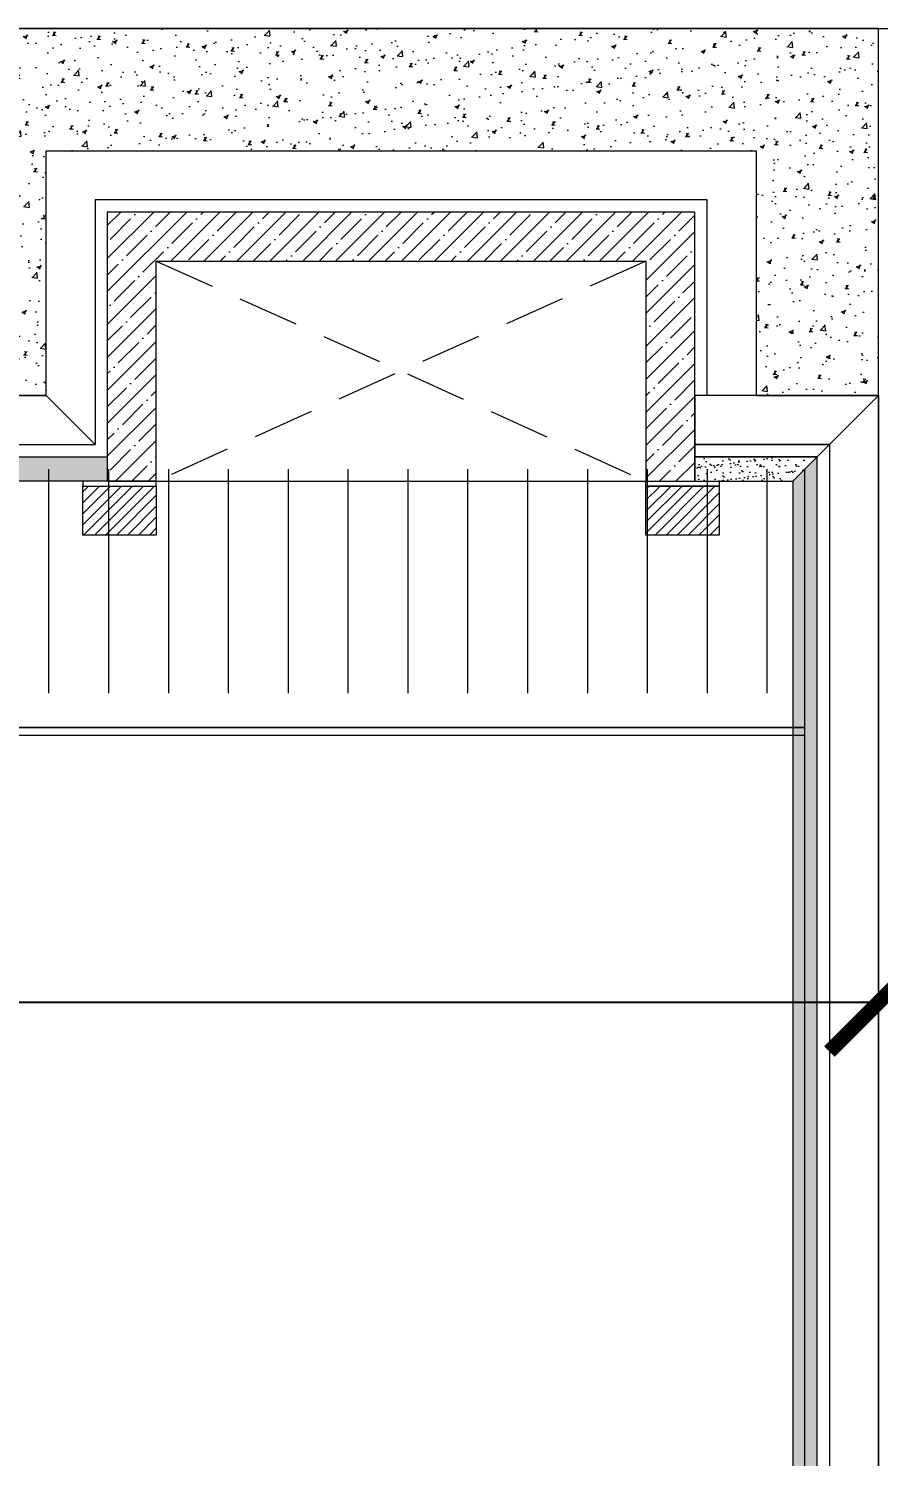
# Model space of a CAD drawing. Header units: millimetres. Extents: x -18512 to 101824, y -95768 to 52898.
# Drawn here: x 18041 to 18388, y -84331 to -83747 of the extents above; entities that cross this region are included whole.
import ezdxf

# ---------------------------------------------------------------- set-up
doc = ezdxf.new("R2010")
doc.units = ezdxf.units.MM
doc.header["$LTSCALE"] = 25
doc.header["$PDMODE"] = 3
doc.linetypes.add('Dash 2mm', pattern=[3, 2, -1])
doc.layers.get('0').update_dxf_attribs({"color": 254, "lineweight": 0})
doc.layers.get('Defpoints').update_dxf_attribs({"lineweight": 0})
for name, color, linetype, lineweight in [('A-DETL', 7, 'Continuous', 5), ('Dim-in', 5, 'Continuous', 9), ('hatch', 252, 'Continuous', 0), ('I-FLR-TILE', 253, 'Continuous', 9), ('I-WALL', 2, 'Continuous', 9)]:
    doc.layers.add(name, color=color, linetype=linetype, lineweight=lineweight)
doc.styles.add('ROMANS', font='ROMANS.shx', dxfattribs={"width": 0.75})
doc.dimstyles.new('1-50 INTERNAL', dxfattribs={"dimtxt": 100, "dimasz": 40, "dimexe": 40, "dimexo": 20, "dimgap": 50, "dimtad": 0, "dimdec": 0, "dimzin": 0, "dimdsep": 46, "dimtxsty": 'ROMANS', "dimblk": 'ARCHTICK', "dimcen": 0, "dimdle": 25, "dimclrd": 8, "dimclre": 8, "dimclrt": 3, "dimadec": 0, "dimazin": 0, "dimtfac": 1, "dimtdec": 0, "dimtmove": 1, "dimatfit": 3, "dimfxl": 1, "dimtolj": 1, "dimtzin": 0, "dimarcsym": 0})
pattern_1 = [(37.5, (15109.0198, -8529.0016), (-0.16000313, 4.89413237), [0, -3.8608, 0, -4.318, 0, -4.1275]), (7.5, (15109.02, -8529.0016), (4.49523283, 7.168251), [0, -2.0828, 0, -3.4798, 0, -1.3335]), (327.5, (15105.8956, -8529.0016), (7.9099237, 0.01437185), [0, -1.27, 0, -4.572, 0, -5.969]), (317.5, (15105.8956, -8529.0016), (7.6355645, 2.22929323), [0, -0.635, 0, -2.9972, 0, -3.429])]
pattern_2 = [(45, (15109.0198, -8529.0016), (-2.24506403, 2.24506403), [])]

# ---------------------------------------------------------------- blocks, each defined once
blk = doc.blocks.new('_ArchTick')
at = {"color": 0, "linetype": 'ByBlock', "const_width": 0.15}
blk.add_lwpolyline([(-0.5, -0.5), (0.5, 0.5)], dxfattribs=at)
blk = doc.blocks.new('*D347')
at = {"layer": 'Defpoints', "color": 0, "ltscale": 25, "transparency": 16777216}
for p in [(15988.09, -83897.35), (18388.09, -83926.97), (15988.09, -84145.38)]:
    blk.add_point(p, dxfattribs=at)
at = {"layer": 'Dim-in', "color": 8, "ltscale": 25, "transparency": 16777216}
for p, q in [((15988.09, -83917.35), (15988.09, -84185.38)), ((18388.09, -83946.97), (18388.09, -84185.38))]:
    blk.add_line(p, q, dxfattribs=at)
at = {"layer": 'Dim-in', "color": 8, "lineweight": -2, "ltscale": 25, "transparency": 16777216}
for p, q in [((15963.09, -84145.38), (17005.95, -84145.38)), ((18413.09, -84145.38), (17370.24, -84145.38))]:
    blk.add_line(p, q, dxfattribs=at)
at = {"layer": 'Dim-in', "color": 8, "lineweight": -2, "ltscale": 25, "transparency": 16777216, "xscale": 40, "yscale": 40, "zscale": 40, "rotation": 180}
blk.add_blockref('_ArchTick', (15988.09, -84145.38), dxfattribs=at)
at = {"layer": 'Dim-in', "color": 8, "lineweight": -2, "ltscale": 25, "transparency": 16777216, "xscale": 40, "yscale": 40, "zscale": 40}
blk.add_blockref('_ArchTick', (18388.09, -84145.38), dxfattribs=at)
at = {"layer": 'Dim-in', "color": 3, "ltscale": 25, "transparency": 16777216, "insert": (17188.09, -84145.38), "char_height": 100, "attachment_point": 5, "style": 'ROMANS'}
blk.add_mtext('\\A1;2400', dxfattribs=at)
blk = doc.blocks.new('*D348')
at = {"layer": 'Defpoints', "color": 0, "ltscale": 25, "transparency": 16777216}
for p in [(17998.09, -83897.35), (17770.64, -85447.35), (18388.09, -85447.35)]:
    blk.add_point(p, dxfattribs=at)
at = {"layer": 'Dim-in', "color": 8, "lineweight": -2, "ltscale": 25, "transparency": 16777216}
for p, q in [((17770.64, -83872.35), (17770.64, -84495.57)), ((17770.64, -85472.35), (17770.64, -84849.14))]:
    blk.add_line(p, q, dxfattribs=at)
at = {"layer": 'Dim-in', "color": 8, "linetype": 'Continuous', "lineweight": -2, "ltscale": 25, "transparency": 16777216}
for p, q in [((17978.09, -83897.35), (17730.64, -83897.35)), ((18368.09, -85447.35), (17730.64, -85447.35))]:
    blk.add_line(p, q, dxfattribs=at)
at = {"layer": 'Dim-in', "color": 8, "lineweight": -2, "ltscale": 25, "transparency": 16777216, "xscale": 40, "yscale": 40, "zscale": 40}
for p, rotation in [((17770.64, -83897.35), 90), ((17770.64, -85447.35), 270)]:
    blk.add_blockref('_ArchTick', p, dxfattribs=dict(at, rotation=rotation))
at = {"layer": 'Dim-in', "color": 3, "ltscale": 25, "transparency": 16777216, "insert": (17770.64, -84672.35), "char_height": 100, "attachment_point": 5, "rotation": 90, "style": 'ROMANS'}
blk.add_mtext('\\A1;1550', dxfattribs=at)

msp = doc.modelspace()

# ---------------------------------------------------------------- hatches: boundary and pattern name
at = {"layer": 'hatch', "lineweight": 5, "ltscale": 25}
h = msp.add_hatch(dxfattribs=at)
h.set_pattern_fill('AR-CONC', color=256, scale=0.1, style=0)
h.set_pattern_definition([(50, (15109.02, -8529.002), (18.218467, -1.5939086), [1.905, -20.955]), (355, (15109.02, -8529.002), (-3.5242826, 19.1056643), [1.524, -16.764]), (100.451, (15110.538, -8529.134), (14.69425, 17.5116688), [1.619, -17.809]), (46.1842, (15109.02, -8523.922), (27.107904, -4.204233), [2.8575, -31.4325]), (96.6356, (15111.28, -8524.272), (23.740423, 24.742556), [2.4285, -26.7135]), (351.184, (15109.02, -8523.922), (23.740461, 24.742512), [2.286, -25.146]), (21, (15111.56, -8525.192), (15.161488, -10.226552), [1.905, -20.955]), (326, (15111.56, -8525.192), (6.180203, 18.4187966), [1.524, -16.764]), (71.4514, (15112.823, -8526.044), (21.341649, 8.1922858), [1.619, -17.809]), (37.5, (15109.02, -8529.0016), (0.3088603, 8.4555039), [0, -16.5608, 0, -17.018, 0, -16.8275]), (7.5, (15109.02, -8529.002), (6.6819663, 10.0180575), [0, -9.7028, 0, -16.1798, 0, -6.4135]), (327.5, (15103.3556, -8529.0016), (13.5590595, -0.5728744), [0, -6.35, 0, -19.812, 0, -26.289]), (317.5, (15100.816, -8529.002), (14.8129181, 2.5426491), [0, -8.255, 0, -13.1572, 0, -18.669])])
h.paths.add_polyline_path([(18338.09, -83897.35), (18388.09, -83897.35), (18388.09, -83747.35), (17998.09, -83747.35), (17998.09, -83897.35), (18048.09, -83897.35), (18048.09, -83797.35), (18338.09, -83797.35)])
h = msp.add_hatch(dxfattribs=at)
h.set_pattern_fill('ANSI35', color=256, scale=1.5, style=0)
h.set_pattern_definition([(45, (15109.02, -8529.002), (-6.7351921, 6.7351921), []), (45, (15115.755, -8529.002), (-6.7351921, 6.7351921), [11.90625, -2.38125, 0, -2.38125])])
h.paths.add_polyline_path([(18073.09, -83932.35), (18093.09, -83932.35), (18093.09, -83842.35), (18293.09, -83842.35), (18293.09, -83932.35), (18313.09, -83932.35), (18313.09, -83822.35), (18073.09, -83822.35)])
at = {"layer": 'hatch', "lineweight": 9, "ltscale": 25}
h = msp.add_hatch(dxfattribs=at)
h.set_pattern_fill('AR-SAND', color=256, scale=0.1, style=0)
h.set_pattern_definition(pattern_1)
h.paths.add_polyline_path([(18073.09, -83932.35), (16023.09, -83932.35), (16013.09, -83922.35), (18073.09, -83922.35)])
h = msp.add_hatch(dxfattribs=at)
h.set_pattern_fill('AR-SAND', color=256, scale=0.1, style=0)
h.set_pattern_definition(pattern_1)
h.paths.add_polyline_path([(18313.09, -83932.35), (18353.09, -83932.35), (18363.09, -83922.35), (18313.09, -83922.35)])
h = msp.add_hatch(dxfattribs=at)
h.set_pattern_fill('AR-SAND', color=256, scale=0.1, style=0)
h.set_pattern_definition(pattern_1)
h.paths.add_polyline_path([(18353.09, -85412.35), (18363.09, -85422.35), (18363.09, -83922.35), (18353.09, -83932.35)])
at = {"layer": 'hatch', "lineweight": 5, "ltscale": 25}
h = msp.add_hatch(dxfattribs=at)
h.set_pattern_fill('ANSI31', color=256, style=0)
h.set_pattern_definition(pattern_2)
h.paths.add_polyline_path([(18093.09, -83954.35), (18063.09, -83954.35), (18063.09, -83934.35), (18093.09, -83934.35)])
h = msp.add_hatch(dxfattribs=at)
h.set_pattern_fill('ANSI31', color=256, style=0)
h.set_pattern_definition(pattern_2)
h.paths.add_polyline_path([(18323.09, -83954.35), (18293.09, -83954.35), (18293.09, -83934.35), (18323.09, -83934.35)])

# ---------------------------------------------------------------- linework, layer by layer
at = {"color": 252, "lineweight": 9}
for p, q in [((18049.26, -84018.95), (18049.26, -83927.35)), ((18073.71, -84018.95), (18073.71, -83927.35)), ((18098.17, -84018.95), (18098.17, -83927.35)), ((18122.62, -84018.95), (18122.62, -83927.35)), ((18147.07, -84018.95), (18147.07, -83927.35)), ((18171.53, -84018.95), (18171.53, -83927.35)), ((18195.98, -84018.95), (18195.98, -83927.35)), ((18220.43, -84018.95), (18220.43, -83927.35)), ((18244.88, -84018.95), (18244.88, -83927.35)), ((18269.34, -84018.95), (18269.34, -83927.35)), ((18293.79, -84018.95), (18293.79, -83927.35)), ((18318.24, -84018.95), (18318.24, -83927.35)), ((18342.69, -84018.95), (18342.69, -83927.35)), ((18358.09, -85417.35), (18358.09, -83927.35)), ((18358.09, -84032.94), (17899.64, -84032.94)), ((17899.64, -84032.94), (18358.09, -84032.94)), ((17899.64, -84036.12), (18358.09, -84036.12))]:
    msp.add_line(p, q, dxfattribs=at)
at = {"layer": 'A-DETL', "linetype": 'Dash 2mm', "ltscale": 0.5}
for points in [[(18293.09, -83842.35), (18093.09, -83932.35)], [(18093.09, -83842.35), (18293.09, -83932.35)]]:
    msp.add_lwpolyline(points, dxfattribs=at)
at = {"layer": 'I-FLR-TILE', "lineweight": 9}
for points in [[(18068.09, -83917.35), (18048.09, -83897.35), (18048.09, -83797.35), (18338.09, -83797.35), (18338.09, -83897.35), (18318.09, -83897.35), (18318.09, -83817.35), (18068.09, -83817.35), (18068.09, -83917.35)], [(18073.09, -83932.35), (18093.09, -83932.35), (18093.09, -83842.35), (18293.09, -83842.35), (18293.09, -83932.35), (18313.09, -83932.35), (18313.09, -83822.35), (18073.09, -83822.35), (18073.09, -83932.35), (18093.09, -83932.35)], [(18093.09, -83932.35), (18293.09, -83932.35)]]:
    msp.add_lwpolyline(points, dxfattribs=at)
for points in [[(18048.09, -83897.35), (15988.09, -83897.35), (16008.09, -83917.35), (18068.09, -83917.35)], [(18313.09, -83917.35), (18368.09, -83917.35), (18388.09, -83897.35), (18313.09, -83897.35)], [(18388.09, -83897.35), (18368.09, -83917.35), (18368.09, -85427.35), (18388.09, -85447.35)], [(18313.09, -83922.35), (18363.09, -83922.35), (18368.09, -83917.35), (18313.09, -83917.35)], [(18073.09, -83932.35), (16023.09, -83932.35), (16013.09, -83922.35), (18073.09, -83922.35)], [(18313.09, -83932.35), (18353.09, -83932.35), (18363.09, -83922.35), (18313.09, -83922.35)], [(18353.09, -85412.35), (18363.09, -85422.35), (18363.09, -83922.35), (18353.09, -83932.35)], [(18063.09, -83934.35), (18093.09, -83934.35), (18093.09, -83932.35), (18063.09, -83932.35)], [(18323.09, -83934.35), (18293.09, -83934.35), (18293.09, -83932.35), (18323.09, -83932.35)], [(18323.09, -83954.35), (18293.09, -83954.35), (18293.09, -83934.35), (18323.09, -83934.35)]]:
    msp.add_lwpolyline(points, close=True, dxfattribs=at)
at = {"layer": 'I-FLR-TILE', "lineweight": 13}
msp.add_lwpolyline([(18093.09, -83954.35), (18063.09, -83954.35), (18063.09, -83934.35), (18093.09, -83934.35)], close=True, dxfattribs=at)
at = {"layer": 'I-WALL'}
msp.add_line((16208.09, -83747.35), (19248.42, -83747.35), dxfattribs=at)
for points in [[(18338.09, -83897.35), (18388.09, -83897.35), (18388.09, -83747.35), (17998.09, -83747.35), (17998.09, -83897.35), (18048.09, -83897.35), (18048.09, -83797.35), (18338.09, -83797.35), (18338.09, -83897.35)], [(18388.09, -83897.35), (18388.09, -85447.35), (17298.09, -85447.35), (17298.09, -86047.35), (16938.09, -86047.35)]]:
    msp.add_lwpolyline(points, dxfattribs=at)

# ---------------------------------------------------------------- dimensions: what is measured, and where the dimension line sits
at = {"layer": 'Dim-in', "ltscale": 25}
dim = msp.add_linear_dim(base=(17770.64, -85447.35), p1=(17998.09, -83897.35), p2=(18388.09, -85447.35), angle=270, dimstyle='1-50 INTERNAL', override={"dimarcsym": 2}, dxfattribs=at)
dim.commit()
dim.dimension.update_dxf_attribs({"geometry": '*D348', "text_midpoint": (17770.64, -84672.35)})
dim = msp.add_linear_dim(base=(15988.09, -84145.38), p1=(18388.09, -83926.97), p2=(15988.09, -83897.35), dimstyle='1-50 INTERNAL', override={"dimlwe": 65535, "dimarcsym": 2}, dxfattribs=at)
dim.commit()
dim.dimension.update_dxf_attribs({"geometry": '*D347', "text_midpoint": (17188.09, -84145.38)})

doc.saveas('drawing.dxf')
